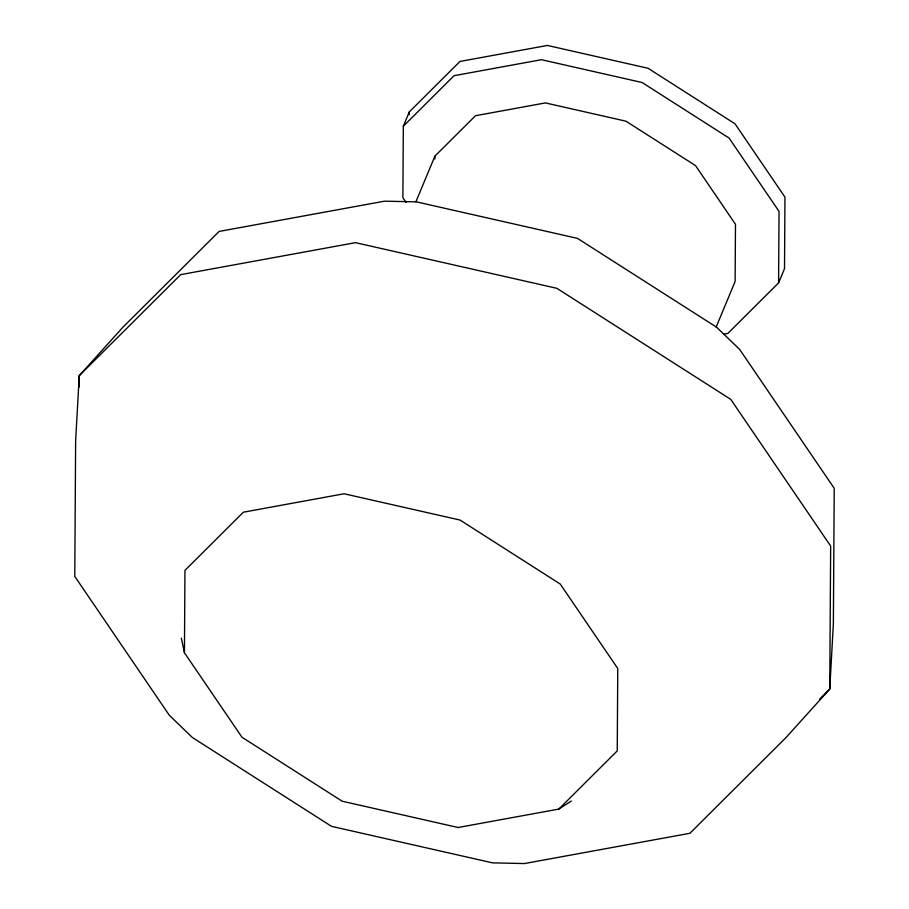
<?xml version="1.0" encoding="UTF-8"?>
<svg xmlns="http://www.w3.org/2000/svg" width="909" height="909" viewBox="0 0 909 909"><rect width="100%" height="100%" fill="white"/><g stroke="black" fill="none" stroke-linecap="round" stroke-linejoin="round"><path stroke-width="1.36" d="M79.174 386.984L79.253 375.656L123.09 327.047L219.103 231.431L384.552 201.173L416.413 201.855L577.488 238.385L716.622 327.217L739.699 349.476L834.223 488.303L833.371 623.654L829.747 689.067L785.91 737.676L689.897 833.292L524.448 863.55L492.587 862.868L331.512 826.349L192.378 737.506L169.301 715.247L74.777 576.42L75.629 441.07L79.253 375.656L180.698 274.632L355.521 242.658L556.853 288.312L730.768 399.369L830.656 546.048L829.747 689.067L819.702 699.066M184.436 652.753L184.959 570.375L243.396 512.187L344.091 493.769L460.056 520.062L560.239 584.033L617.768 668.524L617.245 750.902L558.808 809.09L458.125 827.508L342.148 801.204L241.976 737.244L184.436 652.753L181.345 638.175M723.689 334.182L727.859 333.421L778.581 282.904L784.512 268.655L784.967 197.139L735.017 123.806L648.06 68.277L547.4 45.45L459.988 61.437L409.266 111.955L403.323 126.203L402.88 197.708L406.05 202.366M409.243 114.75L409.266 111.955M434.9 158.916L434.922 156.121L475.498 115.716L545.423 102.922L625.96 121.192L695.533 165.608L735.483 224.284L735.12 281.483L716.099 327.183M778.581 282.904L779.036 211.399L729.086 138.054L642.129 82.526L541.457 59.699L454.057 75.686L403.323 126.203M415.902 201.821L434.922 156.121M558.808 809.09L571.318 801.022"/></g></svg>
